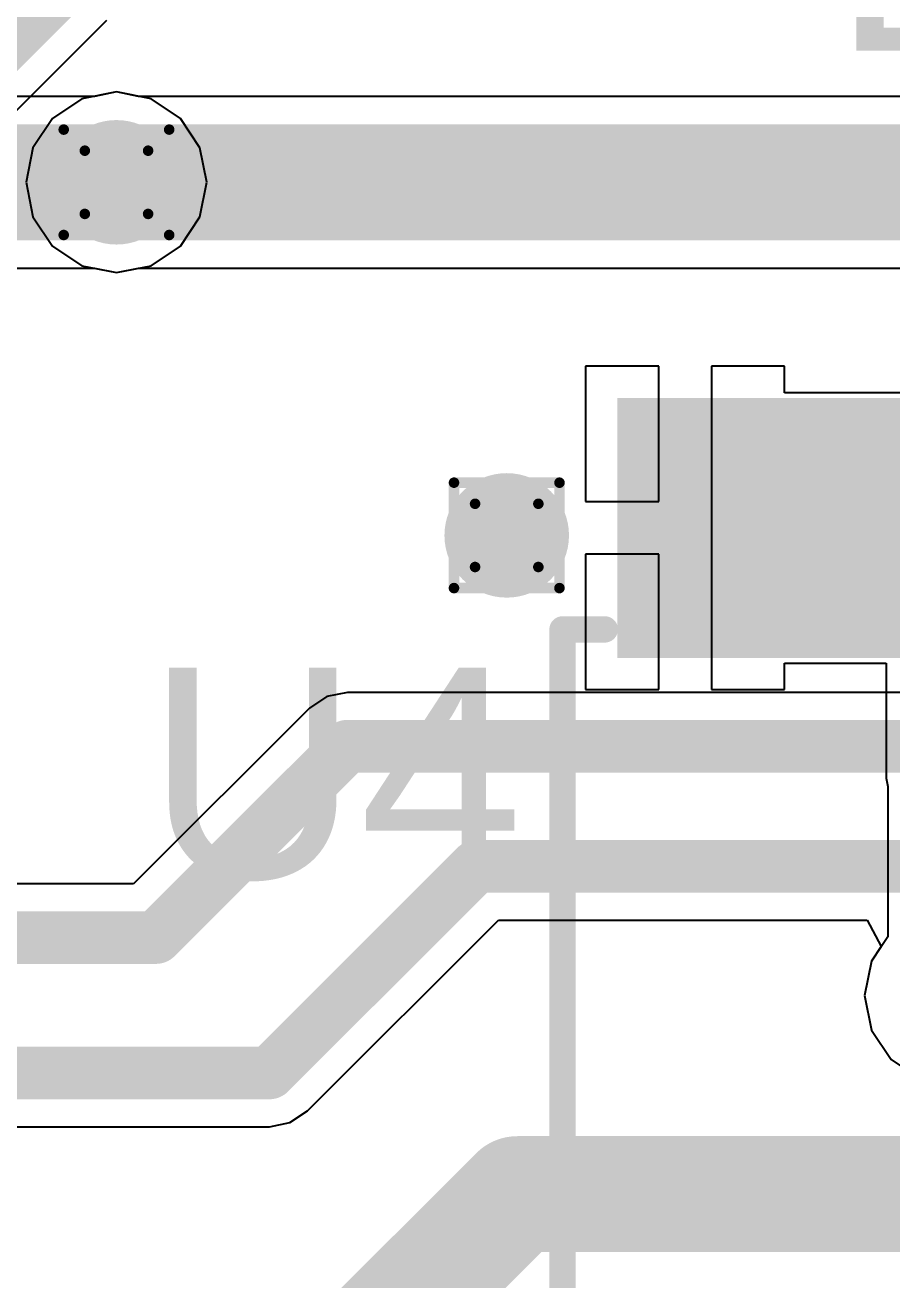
# Model space of a CAD drawing. Header units: inches. Extents: x -0.3 to 9.9, y -0.4 to 5.
# Drawn here: x 3.4247 to 3.589, y 0.6117 to 0.8498 of the extents above; entities that cross this region are included whole.
import ezdxf

# ---------------------------------------------------------------- set-up
doc = ezdxf.new("R2010")
doc.units = ezdxf.units.IN
doc.header["$MEASUREMENT"] = 0
for name, color, linetype in [('Bottom Layer', 5, 'Continuous'), ('Bottom Solder', 6, 'Continuous'), ('Drill Drawing', 1, 'Continuous'), ('Top Layer', 1, 'Continuous'), ('Top Overlay', 2, 'Continuous'), ('Top Paste', 8, 'Continuous'), ('Top Solder', 216, 'Continuous'), ('Via Holes', 16, 'Continuous')]:
    doc.layers.add(name, color=color, linetype=linetype)
doc.styles.add('Arial', font='', dxfattribs={"height": 0.2})
doc.styles.get('Arial').set_extended_font_data('Arial')

# ---------------------------------------------------------------- blocks, each defined once
blk = doc.blocks.new('14_TSSOP_56')
at = {"layer": 'Top Layer'}
for points in [[(0.08858, 0.08563), (0.12992, 0.08563), (0.12992, 0.06791), (0.08858, 0.06791)], [(0.08858, 0.06004), (0.12992, 0.06004), (0.12992, 0.04232), (0.08858, 0.04232)]]:
    blk.add_hatch(color=1, dxfattribs=at).paths.add_polyline_path(points)
at = {"layer": 'Top Paste'}
for points in [[(0.08858, 0.08563), (0.12992, 0.08563), (0.12992, 0.06791), (0.08858, 0.06791)], [(0.08858, 0.06004), (0.12992, 0.06004), (0.12992, 0.04232), (0.08858, 0.04232)]]:
    blk.add_hatch(color=8, dxfattribs=at).paths.add_polyline_path(points)
at = {"layer": 'Top Solder'}
for points in [[(0.08458, 0.08963), (0.13392, 0.08963), (0.13392, 0.06391), (0.08458, 0.06391)], [(0.08458, 0.06404), (0.13392, 0.06404), (0.13392, 0.03832), (0.08458, 0.03832)], [(0.08458, 0.03845), (0.13392, 0.03845), (0.13392, 0.01273), (0.08458, 0.01273)]]:
    blk.add_hatch(color=216, dxfattribs=at).paths.add_polyline_path(points)
at = {"layer": 'Top Overlay'}
for points in [[(-0.09, 0.1, 0.005, 0.005, 0), (0.09, 0.1, 0.005, 0.005, 0)], [(0.09, 0.1, 0.005, 0.005, 0), (0.09, 0.092, 0.005, 0.005, 0)]]:
    blk.add_lwpolyline(points, format="xyseb", dxfattribs=at)
for points in [[(0.08875, 0.1, 0.0025, 0.0025, 1), (0.09125, 0.1, 0.0025, 0.0025, 1)], [(0.08875, 0.1, 0.0025, 0.0025, 1), (0.09125, 0.1, 0.0025, 0.0025, 1)], [(0.08875, 0.092, 0.0025, 0.0025, 1), (0.09125, 0.092, 0.0025, 0.0025, 1)]]:
    blk.add_lwpolyline(points, format="xyseb", close=True, dxfattribs=at)

msp = doc.modelspace()

# ---------------------------------------------------------------- hatches: boundary and pattern name
at = {"layer": 'Bottom Layer'}
h = msp.add_hatch(color=5, dxfattribs=at)
edge = h.paths.add_edge_path()
edge.add_arc((3.442, 0.82), 0.01181, 0, 360)
h = msp.add_hatch(color=5, dxfattribs=at)
edge = h.paths.add_edge_path()
edge.add_arc((3.516, 0.753), 0.01181, 0, 360)
at = {"layer": 'Bottom Solder'}
h = msp.add_hatch(color=6, dxfattribs=at)
edge = h.paths.add_edge_path()
edge.add_arc((3.442, 0.82), 0.00591, 0, 360)
h = msp.add_hatch(color=6, dxfattribs=at)
edge = h.paths.add_edge_path()
edge.add_arc((3.516, 0.753), 0.00591, 0, 360)
at = {"layer": 'Top Layer'}
h = msp.add_hatch(color=1, dxfattribs=at)
edge = h.paths.add_edge_path()
edge.add_arc((3.442, 0.82), 0.01181, 0, 360)
h = msp.add_hatch(color=1, dxfattribs=at)
edge = h.paths.add_edge_path()
edge.add_arc((3.516, 0.753), 0.01181, 0, 360)
at = {"layer": 'Top Solder'}
h = msp.add_hatch(color=216, dxfattribs=at)
edge = h.paths.add_edge_path()
edge.add_arc((3.442, 0.82), 0.00591, 0, 360)
h = msp.add_hatch(color=216, dxfattribs=at)
edge = h.paths.add_edge_path()
edge.add_arc((3.516, 0.753), 0.00591, 0, 360)
at = {"layer": 'Via Holes'}
h = msp.add_hatch(color=7, dxfattribs=at)
edge = h.paths.add_edge_path()
edge.add_arc((3.442, 0.82), 0.00591, 0, 360)
h = msp.add_hatch(color=7, dxfattribs=at)
edge = h.paths.add_edge_path()
edge.add_arc((3.516, 0.753), 0.00591, 0, 360)

# ---------------------------------------------------------------- linework, layer by layer
at = {"layer": 'Bottom Layer'}
for p, q in [((3.4162, 0.82678), (3.44017, 0.85075)), ((3.43544, 0.83584), (3.42988, 0.83212)), ((3.442, 0.83714), (3.43544, 0.83584)), ((3.44616, 0.83631), (3.442, 0.83714)), ((3.80924, 0.83631), (3.44616, 0.83631)), ((3.42988, 0.83212), (3.42616, 0.82656)), ((3.42616, 0.82656), (3.42486, 0.82)), ((3.42486, 0.82), (3.42616, 0.81344)), ((3.42616, 0.81344), (3.42988, 0.80788)), ((3.42988, 0.80788), (3.43544, 0.80416)), ((3.43544, 0.80416), (3.442, 0.80286)), ((3.442, 0.80286), (3.44616, 0.80369)), ((3.44616, 0.80369), (3.81184, 0.80369)), ((3.48189, 0.72242), (3.47859, 0.72021)), ((3.4858, 0.7232), (3.48189, 0.72242)), ((3.61359, 0.7232), (3.4858, 0.7232)), ((3.47859, 0.72021), (3.44526, 0.68688)), ((3.44526, 0.68688), (3.39184, 0.68688)), ((3.47821, 0.64379), (3.51441, 0.67999)), ((3.51441, 0.67999), (3.58434, 0.67999)), ((3.58434, 0.67999), (3.58701, 0.67499)), ((3.58701, 0.67499), (3.58516, 0.67223)), ((3.58516, 0.67223), (3.58386, 0.66567)), ((3.58386, 0.66567), (3.58516, 0.65911)), ((3.58516, 0.65911), (3.58888, 0.65355)), ((3.58888, 0.65355), (3.59444, 0.64983)), ((3.4749, 0.64158), (3.47821, 0.64379)), ((3.17884, 0.6408), (3.471, 0.6408)), ((3.471, 0.6408), (3.4749, 0.64158))]:
    msp.add_line(p, q, dxfattribs=at)
for points in [[(3.406, 0.831, 0.01, 0.01, 0), (3.43595, 0.86095, 0.01, 0.01, 0)], [(3.442, 0.82, 0.022, 0.022, 0), (3.816, 0.82, 0.022, 0.022, 0)], [(3.44949, 0.67669, 0.01, 0.01, 0), (3.4858, 0.713, 0.01, 0.01, 0)], [(3.4858, 0.713, 0.01, 0.01, 0), (3.627, 0.713, 0.01, 0.01, 0)], [(3.471, 0.651, 0.01, 0.01, 0), (3.51019, 0.69019, 0.01, 0.01, 0)], [(3.51019, 0.69019, 0.01, 0.01, 0), (3.653, 0.69019, 0.01, 0.01, 0)], [(2.87431, 0.67669, 0.01, 0.01, 0), (3.44949, 0.67669, 0.01, 0.01, 0)], [(2.895, 0.651, 0.01, 0.01, 0), (3.471, 0.651, 0.01, 0.01, 0)], [(3.314, 0.424, 0.022, 0.022, 0), (3.518, 0.628, 0.022, 0.022, 0)], [(3.518, 0.628, 0.022, 0.022, 0), (3.849, 0.628, 0.022, 0.022, 0)]]:
    msp.add_lwpolyline(points, format="xyseb", dxfattribs=at)
for points in [[(3.4365, 0.82, 0.011, 0.011, 1), (3.4475, 0.82, 0.011, 0.011, 1)], [(3.4833, 0.713, 0.005, 0.005, 1), (3.4883, 0.713, 0.005, 0.005, 1)], [(3.4833, 0.713, 0.005, 0.005, 1), (3.4883, 0.713, 0.005, 0.005, 1)], [(3.50769, 0.69019, 0.005, 0.005, 1), (3.51269, 0.69019, 0.005, 0.005, 1)], [(3.50769, 0.69019, 0.005, 0.005, 1), (3.51269, 0.69019, 0.005, 0.005, 1)], [(3.44699, 0.67669, 0.005, 0.005, 1), (3.45199, 0.67669, 0.005, 0.005, 1)], [(3.44699, 0.67669, 0.005, 0.005, 1), (3.45199, 0.67669, 0.005, 0.005, 1)], [(3.4685, 0.651, 0.005, 0.005, 1), (3.4735, 0.651, 0.005, 0.005, 1)], [(3.4685, 0.651, 0.005, 0.005, 1), (3.4735, 0.651, 0.005, 0.005, 1)], [(3.5125, 0.628, 0.011, 0.011, 1), (3.5235, 0.628, 0.011, 0.011, 1)], [(3.5125, 0.628, 0.011, 0.011, 1), (3.5235, 0.628, 0.011, 0.011, 1)]]:
    msp.add_lwpolyline(points, format="xyseb", close=True, dxfattribs=at)
at = {"layer": 'Drill Drawing'}
for points in [[(3.432, 0.83, 0.002, 0.002, 0), (3.452, 0.83, 0.002, 0.002, 0)], [(3.432, 0.81, 0.002, 0.002, 0), (3.432, 0.83, 0.002, 0.002, 0)], [(3.452, 0.81, 0.002, 0.002, 0), (3.452, 0.83, 0.002, 0.002, 0)], [(3.436, 0.826, 0.002, 0.002, 0), (3.448, 0.826, 0.002, 0.002, 0)], [(3.436, 0.814, 0.002, 0.002, 0), (3.436, 0.826, 0.002, 0.002, 0)], [(3.448, 0.814, 0.002, 0.002, 0), (3.448, 0.826, 0.002, 0.002, 0)], [(3.436, 0.814, 0.002, 0.002, 0), (3.448, 0.814, 0.002, 0.002, 0)], [(3.432, 0.81, 0.002, 0.002, 0), (3.452, 0.81, 0.002, 0.002, 0)], [(3.506, 0.763, 0.002, 0.002, 0), (3.526, 0.763, 0.002, 0.002, 0)], [(3.506, 0.743, 0.002, 0.002, 0), (3.506, 0.763, 0.002, 0.002, 0)], [(3.526, 0.743, 0.002, 0.002, 0), (3.526, 0.763, 0.002, 0.002, 0)], [(3.51, 0.759, 0.002, 0.002, 0), (3.522, 0.759, 0.002, 0.002, 0)], [(3.51, 0.747, 0.002, 0.002, 0), (3.51, 0.759, 0.002, 0.002, 0)], [(3.522, 0.747, 0.002, 0.002, 0), (3.522, 0.759, 0.002, 0.002, 0)], [(3.51, 0.747, 0.002, 0.002, 0), (3.522, 0.747, 0.002, 0.002, 0)], [(3.506, 0.743, 0.002, 0.002, 0), (3.526, 0.743, 0.002, 0.002, 0)]]:
    msp.add_lwpolyline(points, format="xyseb", dxfattribs=at)
for points in [[(3.4315, 0.83, 0.001, 0.001, 1), (3.4325, 0.83, 0.001, 0.001, 1)], [(3.4315, 0.83, 0.001, 0.001, 1), (3.4325, 0.83, 0.001, 0.001, 1)], [(3.4515, 0.83, 0.001, 0.001, 1), (3.4525, 0.83, 0.001, 0.001, 1)], [(3.4515, 0.83, 0.001, 0.001, 1), (3.4525, 0.83, 0.001, 0.001, 1)], [(3.4355, 0.826, 0.001, 0.001, 1), (3.4365, 0.826, 0.001, 0.001, 1)], [(3.4355, 0.826, 0.001, 0.001, 1), (3.4365, 0.826, 0.001, 0.001, 1)], [(3.4475, 0.826, 0.001, 0.001, 1), (3.4485, 0.826, 0.001, 0.001, 1)], [(3.4475, 0.826, 0.001, 0.001, 1), (3.4485, 0.826, 0.001, 0.001, 1)], [(3.4355, 0.814, 0.001, 0.001, 1), (3.4365, 0.814, 0.001, 0.001, 1)], [(3.4355, 0.814, 0.001, 0.001, 1), (3.4365, 0.814, 0.001, 0.001, 1)], [(3.4475, 0.814, 0.001, 0.001, 1), (3.4485, 0.814, 0.001, 0.001, 1)], [(3.4475, 0.814, 0.001, 0.001, 1), (3.4485, 0.814, 0.001, 0.001, 1)], [(3.4315, 0.81, 0.001, 0.001, 1), (3.4325, 0.81, 0.001, 0.001, 1)], [(3.4315, 0.81, 0.001, 0.001, 1), (3.4325, 0.81, 0.001, 0.001, 1)], [(3.4515, 0.81, 0.001, 0.001, 1), (3.4525, 0.81, 0.001, 0.001, 1)], [(3.4515, 0.81, 0.001, 0.001, 1), (3.4525, 0.81, 0.001, 0.001, 1)], [(3.5055, 0.763, 0.001, 0.001, 1), (3.5065, 0.763, 0.001, 0.001, 1)], [(3.5055, 0.763, 0.001, 0.001, 1), (3.5065, 0.763, 0.001, 0.001, 1)], [(3.5255, 0.763, 0.001, 0.001, 1), (3.5265, 0.763, 0.001, 0.001, 1)], [(3.5255, 0.763, 0.001, 0.001, 1), (3.5265, 0.763, 0.001, 0.001, 1)], [(3.5095, 0.759, 0.001, 0.001, 1), (3.5105, 0.759, 0.001, 0.001, 1)], [(3.5095, 0.759, 0.001, 0.001, 1), (3.5105, 0.759, 0.001, 0.001, 1)], [(3.5215, 0.759, 0.001, 0.001, 1), (3.5225, 0.759, 0.001, 0.001, 1)], [(3.5215, 0.759, 0.001, 0.001, 1), (3.5225, 0.759, 0.001, 0.001, 1)], [(3.5095, 0.747, 0.001, 0.001, 1), (3.5105, 0.747, 0.001, 0.001, 1)], [(3.5095, 0.747, 0.001, 0.001, 1), (3.5105, 0.747, 0.001, 0.001, 1)], [(3.5215, 0.747, 0.001, 0.001, 1), (3.5225, 0.747, 0.001, 0.001, 1)], [(3.5215, 0.747, 0.001, 0.001, 1), (3.5225, 0.747, 0.001, 0.001, 1)], [(3.5055, 0.743, 0.001, 0.001, 1), (3.5065, 0.743, 0.001, 0.001, 1)], [(3.5055, 0.743, 0.001, 0.001, 1), (3.5065, 0.743, 0.001, 0.001, 1)], [(3.5255, 0.743, 0.001, 0.001, 1), (3.5265, 0.743, 0.001, 0.001, 1)], [(3.5255, 0.743, 0.001, 0.001, 1), (3.5265, 0.743, 0.001, 0.001, 1)]]:
    msp.add_lwpolyline(points, format="xyseb", close=True, dxfattribs=at)
at = {"layer": 'Top Layer'}
for p, q in [((3.43784, 0.83631), (3.23228, 0.83631)), ((3.442, 0.83714), (3.43784, 0.83631)), ((3.44856, 0.83584), (3.442, 0.83714)), ((3.45412, 0.83212), (3.44856, 0.83584)), ((3.45784, 0.82656), (3.45412, 0.83212)), ((3.45914, 0.82), (3.45784, 0.82656)), ((3.45784, 0.81344), (3.45914, 0.82)), ((3.45412, 0.80788), (3.45784, 0.81344)), ((3.44856, 0.80416), (3.45412, 0.80788)), ((3.23241, 0.80369), (3.43784, 0.80369)), ((3.43784, 0.80369), (3.442, 0.80286)), ((3.442, 0.80286), (3.44856, 0.80416)), ((3.54482, 0.78508), (3.53096, 0.78508)), ((3.53096, 0.78508), (3.53096, 0.75941)), ((3.54482, 0.75941), (3.54482, 0.78508)), ((3.56868, 0.78508), (3.55482, 0.78508)), ((3.55482, 0.78508), (3.55482, 0.75441)), ((3.56868, 0.78008), (3.56868, 0.78508)), ((3.5908, 0.78008), (3.56868, 0.78008)), ((3.53096, 0.75941), (3.54482, 0.75941)), ((3.55482, 0.75441), (3.55482, 0.72374)), ((3.54482, 0.74941), (3.53096, 0.74941)), ((3.53096, 0.74941), (3.53096, 0.72374)), ((3.54482, 0.72374), (3.54482, 0.74941)), ((3.56868, 0.72374), (3.56868, 0.72874)), ((3.56868, 0.72874), (3.58794, 0.72874)), ((3.58794, 0.72874), (3.58794, 0.70693)), ((3.53096, 0.72374), (3.54482, 0.72374)), ((3.55482, 0.72374), (3.56868, 0.72374)), ((3.58794, 0.70693), (3.58826, 0.70537)), ((3.58826, 0.70537), (3.58826, 0.67685)), ((3.58826, 0.67685), (3.58516, 0.67223)), ((3.58516, 0.67223), (3.58386, 0.66567)), ((3.58386, 0.66567), (3.58516, 0.65911)), ((3.58516, 0.65911), (3.58888, 0.65355)), ((3.58888, 0.65355), (3.59444, 0.64983))]:
    msp.add_line(p, q, dxfattribs=at)
msp.add_lwpolyline([(3.216, 0.82, 0.022, 0.022, 0), (3.442, 0.82, 0.022, 0.022, 0)], format="xyseb", dxfattribs=at)
msp.add_lwpolyline([(3.4365, 0.82, 0.011, 0.011, 1), (3.4475, 0.82, 0.011, 0.011, 1)], format="xyseb", close=True, dxfattribs=at)

# ---------------------------------------------------------------- block references
at = {"rotation": 90}
msp.add_blockref('14_TSSOP_56', (3.62659, 0.64516), dxfattribs=at)

# ---------------------------------------------------------------- texts
at = {"layer": 'Top Overlay', "style": 'Arial'}
for s, p in [('D8', (3.57768, 0.84501)), ('U4', (3.44768, 0.68791))]:
    msp.add_text(s, height=0.04, dxfattribs=at).set_placement(p)

doc.saveas('drawing.dxf')
